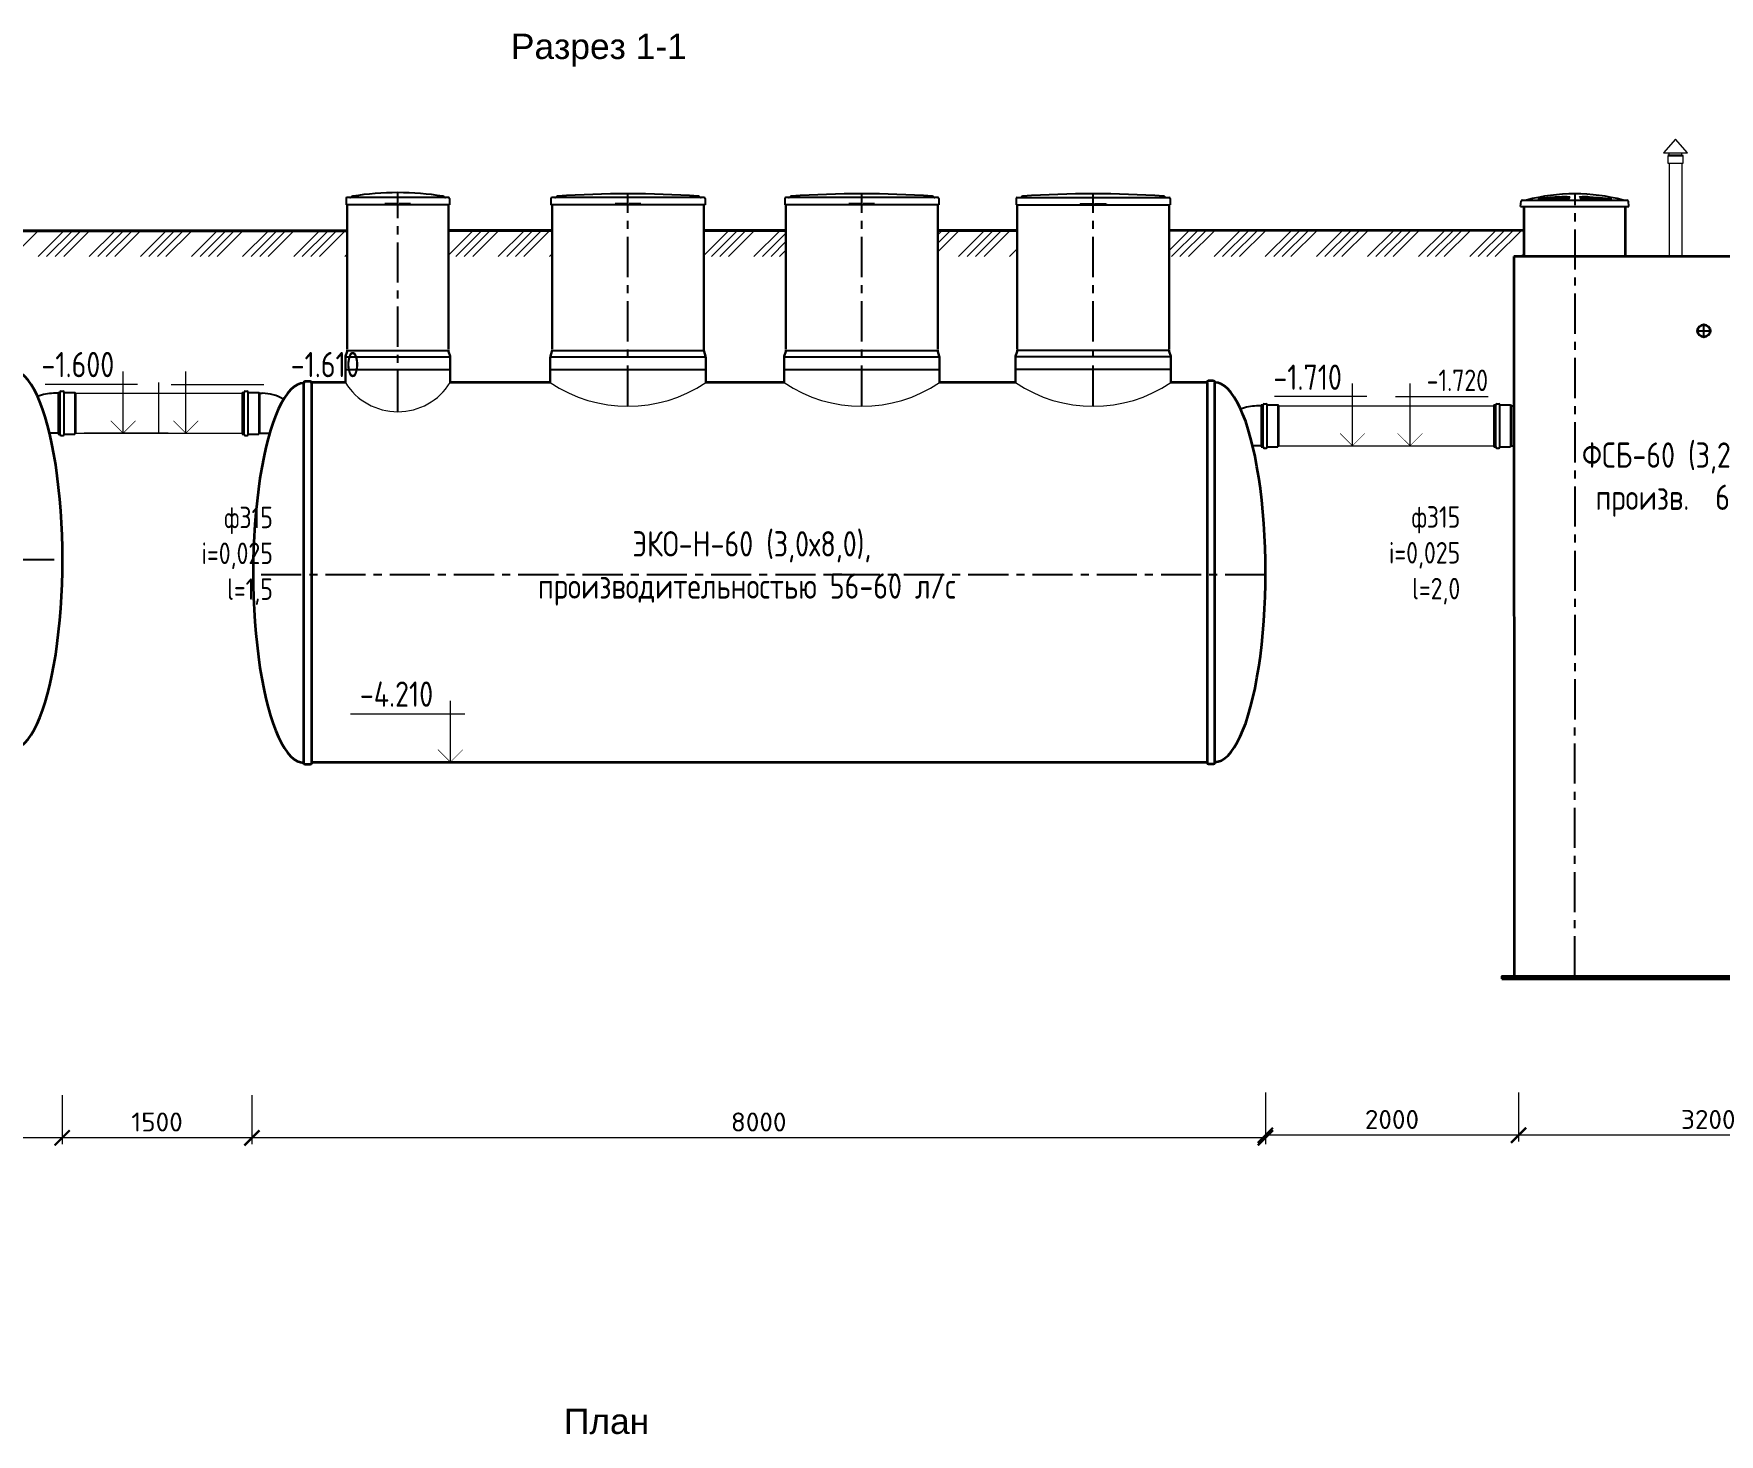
# Model space of a CAD drawing. Header units: millimetres. Extents: x 20530103 to 31271019, y 32092698 to 33532929.
# Drawn here: x 26681002 to 26694324, y 33065435 to 33076507 of the extents above; entities that cross this region are included whole.
import ezdxf

# ---------------------------------------------------------------- set-up
doc = ezdxf.new("R2010")
doc.units = ezdxf.units.MM
doc.linetypes.add('осевая', pattern=[50.8, 31.75, -6.35, 6.35, -6.35])
doc.layers.add('Mitat', color=1, linetype='Continuous')
doc.layers.add('Системный слой', color=7, linetype='Continuous')
doc.layers.add('эколайн', color=7, linetype='Continuous', lineweight=30)
doc.styles.add('ARTEM Arial', font='simplex.shx')
doc.styles.add('GOST 2.304', font='GOST.TTF')
doc.dimstyles.new('ARTEM', dxfattribs={"dimtxt": 70, "dimasz": 50, "dimexe": 35, "dimexo": 15, "dimgap": 10, "dimtad": 1, "dimdec": 0, "dimtxsty": 'ARTEM Arial', "dimcen": 2.5, "dimclrd": 7, "dimclre": 7, "dimclrt": 7, "dimadec": 0, "dimazin": 0, "dimtfac": 1, "dimtdec": 0, "dimtmove": 0, "dimatfit": 3, "dimfxl": 1, "dimlwd": 15, "dimlwe": 15, "dimarcsym": 0})

# ---------------------------------------------------------------- blocks, each defined once
blk = doc.blocks.new('_ArchTick')
at = {"color": 0, "linetype": 'ByBlock', "const_width": 0.15}
blk.add_lwpolyline([(-0.5, -0.5), (0.5, 0.5)], dxfattribs=at)
blk = doc.blocks.new('*D186')
at = {"color": 7, "lineweight": 15, "transparency": 16777216}
for p, q in [((26673227, 33068114), (26673227, 33067729)), ((26681227, 33068101), (26681227, 33067729)), ((26681227, 33067779), (26673227, 33067779))]:
    blk.add_line(p, q, dxfattribs=at)
at = {"color": 7, "lineweight": 15, "transparency": 16777216, "xscale": 120, "yscale": 120, "zscale": 120, "rotation": 180}
blk.add_blockref('_ArchTick', (26673227, 33067779), dxfattribs=at)
at = {"color": 7, "lineweight": 15, "transparency": 16777216, "xscale": 120, "yscale": 120, "zscale": 120}
blk.add_blockref('_ArchTick', (26681227, 33067779), dxfattribs=at)
at = {"color": 7, "lineweight": 20, "transparency": 16777216, "insert": (26677227, 33067904), "char_height": 150, "attachment_point": 5, "style": 'ARTEM Arial'}
blk.add_mtext('8000', dxfattribs=at)
blk = doc.blocks.new('*D187')
at = {"color": 7, "lineweight": 15, "transparency": 16777216}
for p, q in [((26681227, 33068116), (26681227, 33067729)), ((26682727, 33068116), (26682727, 33067729)), ((26682727, 33067779), (26681227, 33067779))]:
    blk.add_line(p, q, dxfattribs=at)
at = {"color": 7, "lineweight": 15, "transparency": 16777216, "xscale": 120, "yscale": 120, "zscale": 120, "rotation": 180}
blk.add_blockref('_ArchTick', (26681227, 33067779), dxfattribs=at)
at = {"color": 7, "lineweight": 15, "transparency": 16777216, "xscale": 120, "yscale": 120, "zscale": 120}
blk.add_blockref('_ArchTick', (26682727, 33067779), dxfattribs=at)
at = {"color": 7, "lineweight": 20, "transparency": 16777216, "insert": (26681977, 33067904), "char_height": 150, "attachment_point": 5, "style": 'ARTEM Arial'}
blk.add_mtext('1500', dxfattribs=at)
blk = doc.blocks.new('*D188')
at = {"color": 7, "lineweight": 15, "transparency": 16777216}
for p, q in [((26692737, 33068136), (26692737, 33067749)), ((26695737, 33068136), (26695737, 33067749)), ((26695737, 33067799), (26692737, 33067799))]:
    blk.add_line(p, q, dxfattribs=at)
at = {"color": 7, "lineweight": 15, "transparency": 16777216, "xscale": 120, "yscale": 120, "zscale": 120, "rotation": 180}
blk.add_blockref('_ArchTick', (26692737, 33067799), dxfattribs=at)
at = {"color": 7, "lineweight": 15, "transparency": 16777216, "xscale": 120, "yscale": 120, "zscale": 120}
blk.add_blockref('_ArchTick', (26695737, 33067799), dxfattribs=at)
at = {"color": 7, "lineweight": 20, "transparency": 16777216, "insert": (26694237, 33067924), "char_height": 150, "attachment_point": 5, "style": 'ARTEM Arial'}
blk.add_mtext('3200', dxfattribs=at)
blk = doc.blocks.new('*D189')
at = {"color": 7, "lineweight": 15, "transparency": 16777216}
for p, q in [((26690737, 33068136), (26690737, 33067749)), ((26692737, 33068136), (26692737, 33067749)), ((26692737, 33067799), (26690737, 33067799))]:
    blk.add_line(p, q, dxfattribs=at)
at = {"color": 7, "lineweight": 15, "transparency": 16777216, "xscale": 120, "yscale": 120, "zscale": 120, "rotation": 180}
blk.add_blockref('_ArchTick', (26690737, 33067799), dxfattribs=at)
at = {"color": 7, "lineweight": 15, "transparency": 16777216, "xscale": 120, "yscale": 120, "zscale": 120}
blk.add_blockref('_ArchTick', (26692737, 33067799), dxfattribs=at)
at = {"color": 7, "lineweight": 20, "transparency": 16777216, "insert": (26691737, 33067924), "char_height": 150, "attachment_point": 5, "style": 'ARTEM Arial'}
blk.add_mtext('2000', dxfattribs=at)
blk = doc.blocks.new('*D197')
at = {"color": 7, "lineweight": 15, "transparency": 16777216}
for p, q in [((26682727, 33068101), (26682727, 33067729)), ((26690737, 33068121), (26690737, 33067729)), ((26690737, 33067779), (26682727, 33067779))]:
    blk.add_line(p, q, dxfattribs=at)
at = {"color": 7, "lineweight": 15, "transparency": 16777216, "xscale": 120, "yscale": 120, "zscale": 120, "rotation": 180}
blk.add_blockref('_ArchTick', (26682727, 33067779), dxfattribs=at)
at = {"color": 7, "lineweight": 15, "transparency": 16777216, "xscale": 120, "yscale": 120, "zscale": 120}
blk.add_blockref('_ArchTick', (26690737, 33067779), dxfattribs=at)
at = {"color": 7, "lineweight": 20, "transparency": 16777216, "insert": (26686732, 33067904), "char_height": 150, "attachment_point": 5, "style": 'ARTEM Arial'}
blk.add_mtext('8000', dxfattribs=at)

msp = doc.modelspace()

# ---------------------------------------------------------------- linework, layer by layer
at = {"lineweight": 20}
for p, q in [((26693977.6064, 33075673.7011), (26693882.5153, 33075566.1244)), ((26694072.6975, 33075566.1244), (26693977.6064, 33075673.7011)), ((26693882.5153, 33075566.1244), (26693927.6064, 33075566.1244)), ((26693882.5153, 33075566.1244), (26694072.6975, 33075566.1244)), ((26693919.9064, 33075481.2258), (26693919.9064, 33075543.3878)), ((26694035.3064, 33075481.2258), (26693919.9064, 33075481.2258)), ((26693927.6064, 33075481.2258), (26693927.5462, 33074746.0495)), ((26693927.6064, 33075547.8334), (26693927.6064, 33075566.1244)), ((26694027.6064, 33075547.8334), (26694027.6064, 33075566.1244)), ((26694027.6064, 33075566.1244), (26694072.6975, 33075566.1244)), ((26694027.6064, 33075481.2258), (26694027.6064, 33074746.0373)), ((26694035.3064, 33075543.3878), (26694035.3064, 33075481.2258)), ((26680835.0714, 33074745.9122), (26681038.5516, 33074949.3924)), ((26681037.1269, 33074745.9122), (26681240.6071, 33074949.3924)), ((26681104.4789, 33074745.9122), (26681307.9591, 33074949.3924)), ((26681171.8308, 33074745.9122), (26681375.311, 33074949.3924)), ((26681239.1829, 33074745.9122), (26681442.6631, 33074949.3924)), ((26681441.2384, 33074745.9122), (26681644.7186, 33074949.3924)), ((26681508.5904, 33074745.9122), (26681712.0706, 33074949.3924)), ((26681575.9423, 33074745.9122), (26681779.4225, 33074949.3924)), ((26681643.2944, 33074745.9122), (26681846.7746, 33074949.3924)), ((26681845.35, 33074745.9122), (26682048.8302, 33074949.3924)), ((26681912.7019, 33074745.9122), (26682116.1821, 33074949.3924)), ((26681980.0539, 33074745.9122), (26682183.5341, 33074949.3924)), ((26682047.406, 33074745.9122), (26682250.8862, 33074949.3924)), ((26682249.4615, 33074745.9122), (26682452.9417, 33074949.3924)), ((26682316.8134, 33074745.9122), (26682520.2936, 33074949.3924)), ((26682384.1654, 33074745.9122), (26682587.6456, 33074949.3924)), ((26682451.5175, 33074745.9122), (26682654.9977, 33074949.3924)), ((26682653.573, 33074745.9122), (26682857.0532, 33074949.3924)), ((26682720.925, 33074745.9122), (26682924.4052, 33074949.3924)), ((26682788.2769, 33074745.9122), (26682991.7571, 33074949.3924)), ((26682855.629, 33074745.9122), (26683059.1092, 33074949.3924)), ((26683057.6845, 33074745.9122), (26683261.1647, 33074949.3924)), ((26683125.0365, 33074745.9122), (26683328.5167, 33074949.3924)), ((26683192.3884, 33074745.9122), (26683395.8686, 33074949.3924)), ((26683259.7405, 33074745.9122), (26683463.2207, 33074949.3924)), ((26684279.6962, 33074755.5893), (26684475.7199, 33074951.613)), ((26684337.3711, 33074745.9122), (26684543.0718, 33074951.613)), ((26684404.723, 33074745.9122), (26684610.4238, 33074951.613)), ((26684472.0751, 33074745.9122), (26684677.7759, 33074951.613)), ((26684674.1306, 33074745.9122), (26684879.8314, 33074951.613)), ((26684741.4826, 33074745.9122), (26684947.1834, 33074951.613)), ((26684808.8345, 33074745.9122), (26685014.5353, 33074951.613)), ((26684876.1866, 33074745.9122), (26685081.8874, 33074951.613)), ((26686299.0329, 33074754.3683), (26686496.6659, 33074952.0013)), ((26686357.9287, 33074745.9122), (26686564.0178, 33074952.0013)), ((26686425.2806, 33074745.9122), (26686631.3698, 33074952.0013)), ((26686492.6327, 33074745.9122), (26686698.7219, 33074952.0013)), ((26686694.6883, 33074745.9122), (26686900.7774, 33074952.0013)), ((26688146.8375, 33074783.6709), (26688315.5558, 33074952.3891)), ((26688146.8377, 33074851.0231), (26688248.1907, 33074952.3762)), ((26688146.8378, 33074918.3752), (26688180.8258, 33074952.3632)), ((26688311.1344, 33074745.9122), (26688517.6502, 33074952.428)), ((26688378.4863, 33074745.9122), (26688585.0151, 33074952.4409)), ((26688445.8383, 33074745.9122), (26688652.38, 33074952.4539)), ((26688513.1904, 33074745.9122), (26688719.745, 33074952.4668)), ((26689975.6532, 33074793.9849), (26690134.3766, 33074952.7084)), ((26689994.3844, 33074745.3641), (26690201.7286, 33074952.7084)), ((26690061.7363, 33074745.3641), (26690269.0805, 33074952.7084)), ((26690129.0884, 33074745.3641), (26690336.4326, 33074952.7084)), ((26690331.1439, 33074745.3641), (26690538.4882, 33074952.7084)), ((26690398.4959, 33074745.3641), (26690605.8401, 33074952.7084)), ((26690465.8478, 33074745.3641), (26690673.1921, 33074952.7084)), ((26690533.1999, 33074745.3641), (26690740.5442, 33074952.7084)), ((26690735.2555, 33074745.3641), (26690942.5997, 33074952.7084)), ((26690802.6074, 33074745.3641), (26691009.9516, 33074952.7084)), ((26690869.9594, 33074745.3641), (26691077.3036, 33074952.7084)), ((26690937.3115, 33074745.3641), (26691144.6557, 33074952.7084)), ((26691139.367, 33074745.3641), (26691346.7112, 33074952.7084)), ((26691206.7189, 33074745.3641), (26691414.0632, 33074952.7084)), ((26691274.0709, 33074745.3641), (26691481.4151, 33074952.7084)), ((26691341.423, 33074745.3641), (26691548.7672, 33074952.7084)), ((26691543.4785, 33074745.3641), (26691750.8228, 33074952.7084)), ((26691610.8305, 33074745.3641), (26691818.1747, 33074952.7084)), ((26691678.1824, 33074745.3641), (26691885.5267, 33074952.7084)), ((26691745.5345, 33074745.3641), (26691952.8788, 33074952.7084)), ((26691947.59, 33074745.3641), (26692154.9343, 33074952.7084)), ((26692014.942, 33074745.3641), (26692222.2862, 33074952.7084)), ((26692082.2939, 33074745.3641), (26692289.6382, 33074952.7084)), ((26692149.646, 33074745.3641), (26692356.9903, 33074952.7084)), ((26692351.7016, 33074745.3641), (26692559.0458, 33074952.7084)), ((26692419.0535, 33074745.3641), (26692626.3978, 33074952.7084)), ((26692486.4055, 33074745.3641), (26692693.7497, 33074952.7084)), ((26692553.7576, 33074745.3641), (26692761.1018, 33074952.7084)), ((26686762.0402, 33074745.9122), (26686946.8375, 33074930.7094)), ((26686829.3922, 33074745.9122), (26686946.8375, 33074863.3575)), ((26683461.7961, 33074745.9122), (26683479.6962, 33074763.8123)), ((26685078.2422, 33074745.9122), (26685099.0329, 33074766.7029)), ((26686896.7443, 33074745.9122), (26686946.8375, 33074796.0054)), ((26688715.2459, 33074745.9122), (26688775.6532, 33074806.3195)), ((26692755.8131, 33074745.3641), (26692780.6527, 33074770.2037)), ((26681990.8004, 33073349.3924), (26681990.8004, 33073749.3924)), ((26681331.4667, 33073664.3924), (26682650.134, 33073664.3924)), ((26690840.2643, 33073564.3924), (26692542.6496, 33073564.3924)), ((26681331.4667, 33073349.3924), (26682650.134, 33073349.3924)), ((26690840.2643, 33073249.3924), (26692542.6496, 33073249.3924)), ((26683197.2681, 33070744.036), (26683197.2681, 33072594.036))]:
    msp.add_line(p, q, dxfattribs=at)
at = {"color": 7, "lineweight": 25}
for p, q in [((26693927.6064, 33075547.8334), (26693919.9064, 33075543.3878)), ((26694027.6064, 33075547.8334), (26694035.3064, 33075543.3878)), ((26681195.0211, 33073664.3924), (26681158.8161, 33073664.3924)), ((26681195.0211, 33073672.0924), (26681195.0211, 33073341.6924)), ((26681195.0211, 33073672.0924), (26681210.0211, 33073672.0924)), ((26681210.0211, 33073340.0924), (26681210.0211, 33073673.6924)), ((26681218.7211, 33073682.3924), (26681234.0211, 33073682.3924)), ((26681242.7211, 33073340.0924), (26681242.7211, 33073673.6924)), ((26681242.7211, 33073672.0924), (26681327.0211, 33073672.0924)), ((26681331.4667, 33073664.3924), (26681327.0211, 33073672.0924)), ((26682650.134, 33073672.0924), (26682650.134, 33073341.6924)), ((26682650.134, 33073672.0924), (26682665.134, 33073672.0924)), ((26682665.134, 33073340.0924), (26682665.134, 33073673.6924)), ((26682673.834, 33073682.3924), (26682689.134, 33073682.3924)), ((26682697.834, 33073340.0924), (26682697.834, 33073673.6924)), ((26682697.834, 33073672.0924), (26682782.134, 33073672.0924)), ((26682786.5796, 33073664.3924), (26682782.134, 33073672.0924)), ((26682786.5796, 33073664.3924), (26682809.0796, 33073664.3924)), ((26690703.8187, 33073564.3924), (26690667.6137, 33073564.3924)), ((26690703.8187, 33073572.0924), (26690703.8187, 33073241.6924)), ((26690703.8187, 33073572.0924), (26690718.8187, 33073572.0924)), ((26690718.8187, 33073240.0924), (26690718.8187, 33073573.6924)), ((26690727.5187, 33073582.3924), (26690742.8187, 33073582.3924)), ((26690751.5187, 33073240.0924), (26690751.5187, 33073573.6924)), ((26690751.5187, 33073572.0924), (26690835.8187, 33073572.0924)), ((26690840.2643, 33073564.3924), (26690835.8187, 33073572.0924)), ((26692542.6496, 33073572.0809), (26692542.6496, 33073241.6809)), ((26692542.6496, 33073572.0809), (26692557.6496, 33073572.0809)), ((26692557.6496, 33073240.0809), (26692557.6496, 33073573.6809)), ((26692566.3496, 33073582.3809), (26692581.6496, 33073582.3809)), ((26692590.3496, 33073240.0809), (26692590.3496, 33073573.6809)), ((26692590.3496, 33073572.0809), (26692674.6496, 33073572.0809)), ((26692679.0952, 33073564.3809), (26692674.6496, 33073572.0809)), ((26692679.0952, 33073564.3809), (26692701.5952, 33073564.3809)), ((26681195.0211, 33073349.3924), (26681127.2092, 33073349.3924)), ((26681331.4667, 33073349.3924), (26681327.0211, 33073341.6924)), ((26682786.5796, 33073349.3924), (26682782.134, 33073341.6924)), ((26682786.5796, 33073349.3924), (26682864.9808, 33073349.3924)), ((26681195.0211, 33073341.6924), (26681210.0211, 33073341.6924)), ((26681218.7211, 33073331.3924), (26681234.0211, 33073331.3924)), ((26681242.7211, 33073341.6924), (26681327.0211, 33073341.6924)), ((26682650.134, 33073341.6924), (26682665.134, 33073341.6924)), ((26682673.834, 33073331.3924), (26682689.134, 33073331.3924)), ((26682697.834, 33073341.6924), (26682782.134, 33073341.6924)), ((26690703.8187, 33073249.3924), (26690636.0069, 33073249.3924)), ((26690703.8187, 33073241.6924), (26690718.8187, 33073241.6924)), ((26690727.5187, 33073231.3924), (26690742.8187, 33073231.3924)), ((26690751.5187, 33073241.6924), (26690835.8187, 33073241.6924)), ((26690840.2643, 33073249.3924), (26690835.8187, 33073241.6924)), ((26692542.6496, 33073241.6809), (26692557.6496, 33073241.6809)), ((26692566.3496, 33073231.3809), (26692581.6496, 33073231.3809)), ((26692590.3496, 33073241.6809), (26692674.6496, 33073241.6809)), ((26692679.0952, 33073249.3809), (26692674.6496, 33073241.6809)), ((26692679.0952, 33073249.3809), (26692700.7156, 33073249.3809))]:
    msp.add_line(p, q, dxfattribs=at)
at = {"color": 1, "linetype": 'осевая', "lineweight": 25, "ltscale": 10}
for p, q in [((26683879.6962, 33073524.0594), (26683879.6962, 33075250.6526)), ((26685699.0329, 33073567.0386), (26685699.0329, 33075241.7918)), ((26687546.8375, 33073567.0386), (26687546.8375, 33075241.7918)), ((26689375.6532, 33073567.0386), (26689375.6532, 33075241.7918)), ((26693183.313, 33069054.7491), (26693184.5299, 33075241.66)), ((26694152.1279, 33074158.3233), (26694252.1279, 33074158.3233)), ((26694202.1279, 33074108.3233), (26694202.1279, 33074208.3233)), ((26673225.1372, 33072349.3924), (26681225.1372, 33072349.3924)), ((26690737.2681, 33072229.394), (26682737.2681, 33072229.394))]:
    msp.add_line(p, q, dxfattribs=at)
at = {"lineweight": 30}
for p, q in [((26683479.6962, 33075154.7488), (26683479.6962, 33074014.499)), ((26684279.6962, 33075154.7488), (26684279.6962, 33074014.499)), ((26685099.0329, 33075154.7488), (26685099.0329, 33074014.499)), ((26686299.0329, 33075154.7488), (26686299.0329, 33074005.6382)), ((26686946.8375, 33075154.7488), (26686946.8375, 33074014.499)), ((26688146.8375, 33075154.7488), (26688146.8375, 33074014.499)), ((26688775.6532, 33075154.7488), (26688775.6532, 33074014.499)), ((26689975.6532, 33075154.7488), (26689975.6532, 33074014.499)), ((26683465.6962, 33073945.9024), (26683465.6962, 33073749.3924)), ((26683467.0243, 33073958.4096), (26683478.3681, 33073995.5719)), ((26684292.3681, 33073958.4096), (26684281.0243, 33073995.5719)), ((26684293.6962, 33073945.9024), (26684293.6962, 33073749.3924)), ((26685085.0329, 33073945.9024), (26685085.0329, 33073749.3924)), ((26685086.3609, 33073958.4096), (26685097.7048, 33073995.5719)), ((26686311.7048, 33073958.4096), (26686300.3609, 33073995.5719)), ((26686313.0329, 33073945.9024), (26686313.0329, 33073749.3924)), ((26686932.8375, 33073945.9024), (26686932.8375, 33073749.3924)), ((26686934.1655, 33073958.4096), (26686945.5094, 33073995.5719)), ((26688159.5094, 33073958.4096), (26688148.1655, 33073995.5719)), ((26688160.8375, 33073945.9024), (26688160.8375, 33073749.3924)), ((26688761.6532, 33073945.9024), (26688761.6532, 33073749.3924)), ((26688762.9813, 33073958.4096), (26688774.3252, 33073995.5719)), ((26689988.3252, 33073958.4096), (26689976.9813, 33073995.5719)), ((26689989.6532, 33073945.9024), (26689989.6532, 33073749.3924))]:
    msp.add_line(p, q, dxfattribs=at)
at = {"lineweight": 35}
for p, q in [((26692780.6527, 33074745.3641), (26692780.6526, 33075141.2075)), ((26693581.57, 33074745.8973), (26693581.57, 33075141.2075)), ((26695702.0601, 33074745.9122), (26692701.3529, 33074745.3492)), ((26692701.3529, 33074745.3492), (26692702.5204, 33069054.7488)), ((26693401.3822, 33069054.7637), (26694901.3822, 33069054.7637))]:
    msp.add_line(p, q, dxfattribs=at)
at = {"lineweight": 40}
for p, q in [((26683479.6962, 33074949.3924), (26680465.7816, 33074949.3924)), ((26684279.6962, 33074951.613), (26685099.0329, 33074951.613)), ((26686299.0334, 33074952.0013), (26686946.838, 33074952.0013)), ((26688146.8379, 33074952.3567), (26688775.6531, 33074952.4776)), ((26689975.6536, 33074952.7084), (26692780.6507, 33074953.2478))]:
    msp.add_line(p, q, dxfattribs=at)
at = {"lineweight": 25}
for p, q in [((26683466.029, 33073951.6567), (26684293.3634, 33073951.6567)), ((26683479.3634, 33074002.3248), (26684280.029, 33074002.3248)), ((26685085.3657, 33073951.6567), (26686312.7, 33073951.6567)), ((26685098.7, 33074002.3248), (26686299.3657, 33074002.3248)), ((26686933.1703, 33073951.6567), (26688160.5047, 33073951.6567)), ((26686946.5047, 33074002.3248), (26688147.1703, 33074002.3248)), ((26689989.3204, 33073951.6567), (26688761.986, 33073951.6567)), ((26689975.986, 33074002.3248), (26688775.3204, 33074002.3248)), ((26683465.6962, 33073852.9024), (26684293.6962, 33073852.9024)), ((26685085.0329, 33073852.9024), (26686313.0329, 33073852.9024)), ((26686932.8375, 33073852.9024), (26688160.8375, 33073852.9024)), ((26689989.6532, 33073852.9024), (26688761.6532, 33073852.9024))]:
    msp.add_line(p, q, dxfattribs=at)
at = {"lineweight": 35}
for points in [[(26683147.2681, 33073759.0376, 0.4142135624), (26683137.2681, 33073749.0376), (26683137.2681, 33073744.036)], [(26683197.2681, 33073744.0376), (26683197.2681, 33073749.0376, 0.4142135624), (26683187.2681, 33073759.0376), (26683147.2681, 33073759.0376)], [(26690277.2603, 33073749.394), (26690277.2603, 33073754.394, -0.4142135624), (26690287.2603, 33073764.394), (26690327.2603, 33073764.394)], [(26690327.2603, 33073764.394, -0.4142135624), (26690337.2603, 33073754.394), (26690337.2603, 33073749.3924)], [(26683147.2681, 33070729.0344, -0.4142135624), (26683137.2681, 33070739.0344), (26683137.2681, 33070744.036)], [(26683197.2681, 33070744.0344), (26683197.2681, 33070739.0344, -0.4142135624), (26683187.2681, 33070729.0344), (26683147.2681, 33070729.0344)], [(26690277.2603, 33070749.3908), (26690277.2603, 33070744.3908, 0.4142135624), (26690287.2603, 33070734.3908), (26690327.2603, 33070734.3908)], [(26690327.2603, 33070734.3908, 0.4142135624), (26690337.2603, 33070744.3908), (26690337.2603, 33070749.3924)]]:
    msp.add_lwpolyline(points, format="xyb", dxfattribs=at)
for points in [[(26683465.6962, 33073749.3924), (26683197.2619, 33073749.3924)], [(26685085.0329, 33073749.3924), (26684293.6962, 33073749.3924)], [(26686932.8375, 33073749.3924), (26686313.0329, 33073749.3924)], [(26688761.6532, 33073749.3924), (26688160.8375, 33073749.3924)], [(26690277.2603, 33073749.3924), (26689989.6532, 33073749.3924)], [(26690277.2603, 33073749.3924), (26690277.2603, 33070749.3924)], [(26690337.2603, 33070749.3924), (26690337.2603, 33073749.3924)], [(26683137.2681, 33070744.036), (26683137.2681, 33073744.036)], [(26683197.2681, 33073744.036), (26683197.2681, 33070744.036)], [(26683197.2681, 33070749.3924), (26690277.2603, 33070749.3924)]]:
    msp.add_lwpolyline(points, dxfattribs=at)
msp.add_lwpolyline([(26692606.6435, 33069034.7637), (26695797.6122, 33069034.7637), (26695797.6122, 33069054.751), (26692606.6435, 33069054.7487)], close=True, dxfattribs=at)
msp.add_circle((26694202.1279, 33074158.3233), 50, dxfattribs=at)
at = {"color": 7, "lineweight": 25}
for centre, radius, start, end in [((26683501.6939, 33075227.9486), 14.8378, 270.00090244, 300.58038667), ((26683530.8935, 33075190.195), 33.0566, 102.60850984, 130.91712828), ((26683879.6962, 33072989.0808), 2261.5718, 80.94277587, 99.05722413), ((26684228.4989, 33075190.195), 33.0566, 49.08287172, 77.39149016), ((26684257.6985, 33075227.9486), 14.8378, 239.41961333, 269.99909756), ((26685121.0305, 33075227.9486), 14.8378, 270.00090244, 300.58038667), ((26685150.2302, 33075190.195), 33.0566, 102.60850984, 130.91712828), ((26685699.0329, 33067238.3734), 8003.4184, 86.01630263, 93.98369737), ((26686247.8355, 33075190.195), 33.0566, 49.08287172, 77.39149016), ((26686277.0352, 33075227.9486), 14.8378, 239.41961333, 269.99909756), ((26686968.8351, 33075227.9486), 14.8378, 270.00090244, 300.58038667), ((26686998.0348, 33075190.195), 33.0566, 102.60850984, 130.91712828), ((26687546.8375, 33067238.3734), 8003.4184, 86.01630263, 93.98369737), ((26688095.6401, 33075190.195), 33.0566, 49.08287172, 77.39149016), ((26688124.8398, 33075227.9486), 14.8378, 239.41961333, 269.99909756), ((26688797.6509, 33075227.9486), 14.8378, 270.00090244, 300.58038667), ((26688826.8506, 33075190.195), 33.0566, 102.60850984, 130.91712828), ((26689375.6532, 33067238.3734), 8003.4184, 86.01630263, 93.98369737), ((26689924.4559, 33075190.195), 33.0566, 49.08287172, 77.39149016), ((26689953.6556, 33075227.9486), 14.8378, 239.41961333, 269.99909756), ((26681158.8161, 33073349.3924), 315, 90, 113.50776372), ((26681218.7211, 33073673.6924), 8.7, 90, 180), ((26681234.0211, 33073673.6924), 8.7, 0, 90), ((26682673.834, 33073673.6924), 8.7, 90, 180), ((26682689.134, 33073673.6924), 8.7, 0, 90), ((26682809.0796, 33073349.3924), 315, 58.55217909, 90), ((26690667.6137, 33073249.3924), 315, 90, 113.50776372), ((26690727.5187, 33073573.6924), 8.7, 90, 180), ((26690742.8187, 33073573.6924), 8.7, 0, 90), ((26692566.3496, 33073573.6809), 8.7, 90, 180), ((26692581.6496, 33073573.6809), 8.7, 0, 90), ((26681218.7211, 33073340.0924), 8.7, 180, 270), ((26681234.0211, 33073340.0924), 8.7, 270, 0), ((26682673.834, 33073340.0924), 8.7, 180, 270), ((26682689.134, 33073340.0924), 8.7, 270, 0), ((26690727.5187, 33073240.0924), 8.7, 180, 270), ((26690742.8187, 33073240.0924), 8.7, 270, 0), ((26692566.3496, 33073240.0809), 8.7, 180, 270), ((26692581.6496, 33073240.0809), 8.7, 270, 0)]:
    msp.add_arc(centre, radius, start, end, dxfattribs=at)
at = {"lineweight": 30}
for centre, start, end in [((26683535.6962, 33073944.8389), 168.82142952, 180), ((26683409.6962, 33074009.1426), 348.82142952, 0), ((26684349.6962, 33074009.1426), 180, 191.17857048), ((26684223.6962, 33073944.8389), 0, 11.17857048), ((26685155.0329, 33073944.8389), 168.82142952, 180), ((26685029.0329, 33074009.1426), 348.82142952, 0), ((26686369.0329, 33074009.1426), 180, 191.17857048), ((26686243.0329, 33073944.8389), 0, 11.17857048), ((26687002.8375, 33073944.8389), 168.82142952, 180), ((26686876.8375, 33074009.1426), 348.82142952, 0), ((26688216.8375, 33074009.1426), 180, 191.17857048), ((26688090.8375, 33073944.8389), 0, 11.17857048), ((26688831.6532, 33073944.8389), 168.82142952, 180), ((26688705.6532, 33074009.1426), 348.82142952, 0), ((26690045.6532, 33074009.1426), 180, 191.17857048), ((26689919.6532, 33073944.8389), 0, 11.17857048)]:
    msp.add_arc(centre, 70, start, end, dxfattribs=at)
at = {"lineweight": 20}
for centre, radius, start, end in [((26683879.6962, 33074005.5341), 486.8312, 211.74507398, 328.25492602), ((26685699.0329, 33074659.7339), 1098.0518, 236.00143224, 303.99856776), ((26687546.8375, 33074659.7339), 1098.0518, 236.00143224, 303.99856776), ((26689375.6532, 33074659.7339), 1098.0518, 236.00143224, 303.99856776)]:
    msp.add_arc(centre, radius, start, end, dxfattribs=at)
at = {"lineweight": 35}
for centre, ratio, start_param, end_param in [((26680827.3887, 33072349.3924), 0.2681676507, 3.1415926536, 6.2831853072), ((26690337.2603, 33072249.3924), 0.2672070516, 3.1415926536, 6.2831853072), ((26683137.2681, 33072244.036), 0.2669997379, 0, 3.1415926536)]:
    msp.add_ellipse(centre, major_axis=(0, 1500), ratio=ratio, start_param=start_param, end_param=end_param, dxfattribs=at)
at = {"layer": 'Mitat', "color": 7, "lineweight": 25}
for p, q in [((26693919.9064, 33075543.3878), (26694035.3064, 33075543.3878)), ((26693927.6064, 33075547.8334), (26694027.6064, 33075547.8334)), ((26681327.0211, 33073672.0924), (26681327.0211, 33073341.6924)), ((26681331.4667, 33073664.3924), (26681331.4667, 33073349.3924)), ((26682782.134, 33073672.0924), (26682782.134, 33073341.6924)), ((26682786.5796, 33073664.3924), (26682786.5796, 33073349.3924)), ((26690835.8187, 33073572.0924), (26690835.8187, 33073241.6924)), ((26690840.2643, 33073564.3924), (26690840.2643, 33073249.3924)), ((26692674.6496, 33073572.0809), (26692674.6496, 33073241.6809)), ((26692679.0952, 33073564.3809), (26692679.0952, 33073249.3809))]:
    msp.add_line(p, q, dxfattribs=at)
at = {"layer": 'Системный слой', "color": 7, "lineweight": 25}
for p, q in [((26684280.1411, 33075213.1108), (26683479.2514, 33075213.1108)), ((26686299.4777, 33075213.1108), (26685098.588, 33075213.1108)), ((26688147.2823, 33075213.1108), (26686946.3926, 33075213.1108)), ((26688775.2084, 33075213.1108), (26689976.0981, 33075213.1108)), ((26683470.3487, 33075204.2081), (26683470.3487, 33075154.7488)), ((26683778.0803, 33075154.7488), (26683470.3487, 33075154.7488)), ((26683778.0803, 33075162.6623), (26683778.0803, 33075154.7488)), ((26683782.3548, 33075162.6623), (26683778.0803, 33075162.6623)), ((26683782.3548, 33075154.7488), (26683778.0803, 33075154.7488)), ((26684289.0437, 33075154.7488), (26683781.3121, 33075154.7488)), ((26683782.3548, 33075162.6623), (26683782.3548, 33075154.7488)), ((26683807.0478, 33075162.6623), (26683782.3548, 33075162.6623)), ((26683807.0478, 33075154.7488), (26683782.3548, 33075154.7488)), ((26683869.8043, 33075162.6623), (26683807.0478, 33075162.6623)), ((26683869.8043, 33075154.7488), (26683807.0478, 33075154.7488)), ((26683869.8043, 33075162.6623), (26683869.8043, 33075154.7488)), ((26683889.5881, 33075154.7488), (26683869.8043, 33075154.7488)), ((26683889.5881, 33075162.6623), (26683889.5881, 33075154.7488)), ((26683952.3446, 33075162.6623), (26683889.5881, 33075162.6623)), ((26683952.3446, 33075154.7488), (26683889.5881, 33075154.7488)), ((26683977.0376, 33075162.6623), (26683952.3446, 33075162.6623)), ((26683977.0376, 33075154.7488), (26683952.3446, 33075154.7488)), ((26683981.3121, 33075162.6623), (26683977.0376, 33075162.6623)), ((26683977.0376, 33075162.6623), (26683977.0376, 33075154.7488)), ((26683981.3121, 33075154.7488), (26683977.0376, 33075154.7488)), ((26683981.3121, 33075162.6623), (26683981.3121, 33075154.7488)), ((26684289.0437, 33075204.2081), (26684289.0437, 33075154.7488)), ((26685089.6853, 33075204.2081), (26685089.6853, 33075154.7488)), ((26685597.4169, 33075154.7488), (26685089.6853, 33075154.7488)), ((26685597.4169, 33075162.6623), (26685597.4169, 33075154.7488)), ((26685601.6914, 33075162.6623), (26685597.4169, 33075162.6623)), ((26685601.6914, 33075154.7488), (26685597.4169, 33075154.7488)), ((26685601.6914, 33075162.6623), (26685601.6914, 33075154.7488)), ((26685626.3845, 33075162.6623), (26685601.6914, 33075162.6623)), ((26685626.3845, 33075154.7488), (26685601.6914, 33075154.7488)), ((26685689.141, 33075162.6623), (26685626.3845, 33075162.6623)), ((26685689.141, 33075154.7488), (26685626.3845, 33075154.7488)), ((26685689.141, 33075162.6623), (26685689.141, 33075154.7488)), ((26685708.9247, 33075154.7488), (26685689.141, 33075154.7488)), ((26685708.9247, 33075162.6623), (26685708.9247, 33075154.7488)), ((26685771.6813, 33075162.6623), (26685708.9247, 33075162.6623)), ((26685771.6813, 33075154.7488), (26685708.9247, 33075154.7488)), ((26685796.3743, 33075162.6623), (26685771.6813, 33075162.6623)), ((26685796.3743, 33075154.7488), (26685771.6813, 33075154.7488)), ((26685800.6488, 33075162.6623), (26685796.3743, 33075162.6623)), ((26685796.3743, 33075162.6623), (26685796.3743, 33075154.7488)), ((26685800.6488, 33075154.7488), (26685796.3743, 33075154.7488)), ((26685800.6488, 33075162.6623), (26685800.6488, 33075154.7488)), ((26686308.3804, 33075154.7488), (26685800.6488, 33075154.7488)), ((26686308.3804, 33075204.2081), (26686308.3804, 33075154.7488)), ((26686937.4899, 33075204.2081), (26686937.4899, 33075154.7488)), ((26687445.2215, 33075154.7488), (26686937.4899, 33075154.7488)), ((26687445.2215, 33075162.6623), (26687445.2215, 33075154.7488)), ((26687449.496, 33075162.6623), (26687445.2215, 33075162.6623)), ((26687449.496, 33075154.7488), (26687445.2215, 33075154.7488)), ((26687449.496, 33075162.6623), (26687449.496, 33075154.7488)), ((26687474.1891, 33075162.6623), (26687449.496, 33075162.6623)), ((26687474.1891, 33075154.7488), (26687449.496, 33075154.7488)), ((26687536.9456, 33075162.6623), (26687474.1891, 33075162.6623)), ((26687536.9456, 33075154.7488), (26687474.1891, 33075154.7488)), ((26687536.9456, 33075162.6623), (26687536.9456, 33075154.7488)), ((26687556.7293, 33075154.7488), (26687536.9456, 33075154.7488)), ((26687556.7293, 33075162.6623), (26687556.7293, 33075154.7488)), ((26687619.4859, 33075162.6623), (26687556.7293, 33075162.6623)), ((26687619.4859, 33075154.7488), (26687556.7293, 33075154.7488)), ((26687644.1789, 33075162.6623), (26687619.4859, 33075162.6623)), ((26687644.1789, 33075154.7488), (26687619.4859, 33075154.7488)), ((26687648.4534, 33075162.6623), (26687644.1789, 33075162.6623)), ((26687644.1789, 33075162.6623), (26687644.1789, 33075154.7488)), ((26687648.4534, 33075154.7488), (26687644.1789, 33075154.7488)), ((26687648.4534, 33075162.6623), (26687648.4534, 33075154.7488)), ((26688156.185, 33075154.7488), (26687648.4534, 33075154.7488)), ((26688156.185, 33075204.2081), (26688156.185, 33075154.7488)), ((26688766.3057, 33075204.2081), (26688766.3057, 33075154.7488)), ((26688766.3057, 33075154.7488), (26689274.0373, 33075154.7488)), ((26689274.0373, 33075162.6623), (26689278.3118, 33075162.6623)), ((26689274.0373, 33075162.6623), (26689274.0373, 33075154.7488)), ((26689274.0373, 33075154.7488), (26689278.3118, 33075154.7488)), ((26689278.3118, 33075162.6623), (26689303.0048, 33075162.6623)), ((26689278.3118, 33075162.6623), (26689278.3118, 33075154.7488)), ((26689278.3118, 33075154.7488), (26689303.0048, 33075154.7488)), ((26689303.0048, 33075162.6623), (26689365.7614, 33075162.6623)), ((26689303.0048, 33075154.7488), (26689365.7614, 33075154.7488)), ((26689365.7614, 33075162.6623), (26689365.7614, 33075154.7488)), ((26689365.7614, 33075154.7488), (26689385.5451, 33075154.7488)), ((26689385.5451, 33075162.6623), (26689385.5451, 33075154.7488)), ((26689385.5451, 33075162.6623), (26689448.3016, 33075162.6623)), ((26689385.5451, 33075154.7488), (26689448.3016, 33075154.7488)), ((26689448.3016, 33075162.6623), (26689472.9946, 33075162.6623)), ((26689448.3016, 33075154.7488), (26689472.9946, 33075154.7488)), ((26689472.9946, 33075162.6623), (26689472.9946, 33075154.7488)), ((26689472.9946, 33075162.6623), (26689477.2692, 33075162.6623)), ((26689472.9946, 33075154.7488), (26689477.2692, 33075154.7488)), ((26689477.2692, 33075162.6623), (26689477.2692, 33075154.7488)), ((26689477.2692, 33075154.7488), (26689985.0008, 33075154.7488)), ((26689985.0008, 33075204.2081), (26689985.0008, 33075154.7488)), ((26692754.1955, 33075141.1764), (26692757.7713, 33075182.048)), ((26692754.1955, 33075141.1764), (26693181.57, 33075141.6619)), ((26692767.7333, 33075191.1764), (26693181.57, 33075191.6619)), ((26693121.0858, 33075200.9944), (26692894.0105, 33075200.9944)), ((26693181.57, 33075191.6619), (26693595.4067, 33075191.6619)), ((26693181.57, 33075141.6619), (26693608.9444, 33075141.1764)), ((26693469.1304, 33075200.9944), (26693242.0551, 33075200.9944)), ((26693608.9444, 33075141.6619), (26693605.3686, 33075182.5334))]:
    msp.add_line(p, q, dxfattribs=at)
for centre, radius, start, end in [((26683479.2514, 33075204.2081), 8.9027, 90, 180), ((26684280.1411, 33075204.2081), 8.9027, 0, 90), ((26685098.588, 33075204.2081), 8.9027, 90, 180), ((26686299.4777, 33075204.2081), 8.9027, 0, 90), ((26686946.3926, 33075204.2081), 8.9027, 90, 180), ((26688147.2823, 33075204.2081), 8.9027, 0, 90), ((26688775.2084, 33075204.2081), 8.9027, 90, 180), ((26689976.0981, 33075204.2081), 8.9027, 0, 90), ((26693182.1108, 33073753.9146), 1487.7474, 75.10356516, 104.89643484), ((26693121.0044, 33075223.6527), 22.6584, 270.20593513, 345.2088432), ((26693242.1365, 33075223.6527), 22.6584, 194.7911568, 269.79406487), ((26692767.7333, 33075181.1764), 10, 90, 174.9999999), ((26693595.4067, 33075181.6619), 10, 5.0000001, 90)]:
    msp.add_arc(centre, radius, start, end, dxfattribs=at)
for start_param, end_param in [(-1.5443622625, -1.5187311118), (-1.6228615418, -1.5972303911)]:
    msp.add_ellipse((26693181.5704, 33073095.8439), major_axis=(-2259.0001, 0), ratio=0.9396926208, start_param=start_param, end_param=end_param, dxfattribs=at)
for points, knots in [([(26693064.0083, 33075215.7331), (26693055.1844, 33075215.3011), (26693039.7757, 33075214.4609), (26693022.1845, 33075213.3299), (26693006.964, 33075212.2661), (26692994.1826, 33075211.3021), (26692981.6068, 33075210.2672), (26692973.5424, 33075209.5714), (26692967.733, 33075209.055), (26692962.057, 33075208.5362), (26692956.5598, 33075208.02), (26692951.2448, 33075207.5079), (26692946.2052, 33075207.0104), (26692941.3994, 33075206.5252), (26692936.8786, 33075206.0589), (26692932.601, 33075205.6087), (26692928.6174, 33075205.1816), (26692924.8353, 33075204.7687), (26692921.2807, 33075204.3741), (26692917.9334, 33075203.9963), (26692914.8894, 33075203.6474), (26692912.0987, 33075203.3228), (26692909.6109, 33075203.0293), (26692907.3775, 33075202.7623), (26692905.4478, 33075202.5287), (26692903.7256, 33075202.3178), (26692902.2143, 33075202.1304), (26692900.8737, 33075201.9622), (26692899.7578, 33075201.8204), (26692898.8165, 33075201.6995), (26692898.0556, 33075201.6005), (26692897.4279, 33075201.5179), (26692896.9383, 33075201.4528), (26692896.5309, 33075201.398), (26692896.1875, 33075201.3513), (26692895.8835, 33075201.3095), (26692895.6276, 33075201.2739), (26692895.4081, 33075201.243), (26692895.2248, 33075201.2169), (26692895.0179, 33075201.187), (26692894.8349, 33075201.1601), (26692894.6704, 33075201.1353), (26692894.5473, 33075201.1164), (26692894.4481, 33075201.1008), (26692894.3669, 33075201.0877), (26692894.3021, 33075201.077), (26692894.2348, 33075201.0656), (26692894.1688, 33075201.054), (26692894.1123, 33075201.0436), (26692894.0598, 33075201.0333), (26692894.0084, 33075201.0222), (26692893.9658, 33075201.011), (26692893.9464, 33075201.0016), (26692893.9592, 33075200.9957), (26692893.9898, 33075200.9944), (26692894.0105, 33075200.9944)], [0, 0, 0, 0, 8.4905695969, 14.8157009333, 16.9144847187, 23.1340576947, 27.1222010157, 29.0419956937, 30.9199254009, 32.7356627457, 34.5313415046, 36.2414342646, 37.8861135141, 39.4200463625, 40.9084750932, 42.2814056944, 43.5837529801, 44.7904978886, 45.9713003543, 47.0558703602, 48.0699333312, 48.9668500539, 49.818162945, 50.5500268055, 51.2088700376, 51.7687749444, 52.3022872438, 52.7569701418, 53.1585160637, 53.4774578404, 53.7669293022, 53.9915934839, 54.1796537148, 54.3263311653, 54.4665015193, 54.5878126027, 54.6971361994, 54.788021687, 54.8725920496, 54.9429839175, 55.0758673169, 55.1419207541, 55.2035091704, 55.2819042792, 55.3200793335, 55.3595913676, 55.413309431, 55.4661591766, 55.5177290408, 55.5661299207, 55.630229632, 55.7149079337, 55.8083013313, 55.9048158905, 56, 56, 56, 56]), ([(26693121.8628, 33075217.8681), (26693122.9918, 33075217.8961), (26693124.5046, 33075217.9309), (26693126.562, 33075217.9729), (26693127.6768, 33075217.9938), (26693128.9581, 33075218.0159), (26693129.8553, 33075218.0301), (26693130.9027, 33075218.045), (26693131.7485, 33075218.0561), (26693132.7252, 33075218.0672), (26693133.8086, 33075218.0777), (26693134.8285, 33075218.0851), (26693135.7776, 33075218.0897), (26693136.5286, 33075218.0916), (26693137.2177, 33075218.0918), (26693137.9451, 33075218.0903), (26693138.63, 33075218.0866), (26693139.2185, 33075218.0812), (26693139.7564, 33075218.0746), (26693140.2999, 33075218.0656), (26693140.9163, 33075218.0514), (26693141.4154, 33075218.0352), (26693141.7962, 33075218.0186), (26693142.0594, 33075218.0043), (26693142.3089, 33075217.9875), (26693142.5597, 33075217.9653), (26693142.8423, 33075217.9268), (26693142.9208, 33075217.8924), (26693142.912, 33075217.8681)], [0, 0, 0, 0, 2.9513272764, 3.9424803671, 5.4361728267, 5.9343134456, 7.4227758384, 7.9145534929, 8.8910107768, 9.8520121249, 10.7968724946, 12.188090515, 13.0935219556, 13.97038052, 14.8125321522, 15.6188044169, 16.773919248, 17.6324604231, 18.2350171382, 19.3170583238, 20.4081033063, 21.7581768581, 22.619837977, 23.354994625, 24.0826329613, 25.1483017802, 26.4600108246, 29, 29, 29, 29]), ([(26693220.2289, 33075217.8681), (26693220.2255, 33075217.8775), (26693220.2368, 33075217.8958), (26693220.3089, 33075217.9218), (26693220.4363, 33075217.9461), (26693220.6217, 33075217.9691), (26693220.8666, 33075217.9903), (26693221.1705, 33075218.0098), (26693221.5324, 33075218.0273), (26693221.9498, 33075218.0428), (26693222.4193, 33075218.0561), (26693222.9366, 33075218.0672), (26693223.4971, 33075218.0762), (26693224.0978, 33075218.0831), (26693224.7325, 33075218.088), (26693225.3939, 33075218.0909), (26693226.1748, 33075218.0921), (26693227.0794, 33075218.0908), (26693228.0401, 33075218.0866), (26693228.8524, 33075218.0812), (26693229.6654, 33075218.0746), (26693230.7013, 33075218.0644), (26693231.7416, 33075218.0517), (26693232.904, 33075218.0357), (26693233.9633, 33075218.0196), (26693234.9983, 33075218.0019), (26693236.0624, 33075217.9826), (26693237.2012, 33075217.9606), (26693238.6492, 33075217.9299), (26693239.9927, 33075217.8994), (26693240.8546, 33075217.8786), (26693241.278, 33075217.8681)], [0, 0, 0, 0, 1.1000986003, 2.1738803453, 3.2566369946, 4.3503231637, 5.4483426962, 6.5482079399, 7.6446693758, 8.733300406, 9.8107705123, 10.8711857929, 11.9137903389, 12.9394540654, 13.9514897678, 14.933691886, 15.8846511358, 17.2345428049, 18.5091522736, 19.4565080531, 20.1213982215, 21.3153747021, 22.9233838357, 23.4658060874, 24.959821216, 26.1740684541, 26.5739398193, 28.1252786158, 29.5278356549, 30.7870607735, 32, 32, 32, 32]), ([(26693299.1326, 33075215.7331), (26693307.8377, 33075215.3069), (26693325.2258, 33075214.3601), (26693349.0472, 33075212.8004), (26693370.2716, 33075211.2055), (26693386.6506, 33075209.8417), (26693398.462, 33075208.7809), (26693405.9325, 33075208.0816), (26693411.2793, 33075207.568), (26693416.3553, 33075207.0683), (26693421.2009, 33075206.5803), (26693425.7644, 33075206.1107), (26693430.0868, 33075205.6569), (26693434.1168, 33075205.2255), (26693437.9458, 33075204.8083), (26693441.5468, 33075204.4092), (26693444.9389, 33075204.0269), (26693448.025, 33075203.6735), (26693450.8551, 33075203.3447), (26693453.3787, 33075203.0473), (26693455.6443, 33075202.7767), (26693457.6015, 33075202.5399), (26693459.3475, 33075202.3261), (26693460.8788, 33075202.1364), (26693462.2358, 33075201.9661), (26693463.3636, 33075201.8229), (26693464.3136, 33075201.7009), (26693465.08, 33075201.6012), (26693465.7111, 33075201.5182), (26693466.2021, 33075201.4528), (26693466.61, 33075201.398), (26693466.9534, 33075201.3513), (26693467.2574, 33075201.3095), (26693467.5133, 33075201.2739), (26693467.7328, 33075201.243), (26693467.9161, 33075201.2169), (26693468.123, 33075201.187), (26693468.306, 33075201.1601), (26693468.4705, 33075201.1353), (26693468.5936, 33075201.1164), (26693468.6928, 33075201.1008), (26693468.774, 33075201.0877), (26693468.8388, 33075201.077), (26693468.9061, 33075201.0656), (26693468.9721, 33075201.054), (26693469.0286, 33075201.0436), (26693469.0811, 33075201.0333), (26693469.1325, 33075201.0222), (26693469.1751, 33075201.011), (26693469.1945, 33075201.0016), (26693469.1817, 33075200.9957), (26693469.1511, 33075200.9944), (26693469.1304, 33075200.9944)], [0, 0, 0, 0, 7.9271864215, 15.8230744979, 21.6780077935, 27.2673409203, 30.7753277075, 32.4829306642, 34.1112005463, 35.6786027257, 37.1427067387, 38.5641991472, 39.8772025127, 41.1237723654, 42.2801087252, 43.4117638789, 44.4516461539, 45.4242419492, 46.2849150456, 47.101989427, 47.8044508873, 48.4367360041, 48.973773198, 49.4852617248, 49.9206085217, 50.3046714766, 50.6090466585, 50.8850362951, 51.0986800602, 51.2771696919, 51.4159891471, 51.5486510337, 51.6634644802, 51.7669325483, 51.8529498171, 51.9329898727, 51.9996106167, 52.1253746701, 52.1878892907, 52.2461781885, 52.3203735468, 52.3565035487, 52.3938989168, 52.4447392837, 52.4947578224, 52.5435650206, 52.5893729811, 52.6500387605, 52.7301807158, 52.8185709009, 52.9099150411, 53, 53, 53, 53])]:
    msp.add_open_spline(points, degree=3, knots=knots, dxfattribs=at)
at = {"layer": 'эколайн', "lineweight": 13, "ltscale": 200}
for p, q in [((26681709.4429, 33073733.1982), (26681709.4429, 33073837.875)), ((26682203.8149, 33073733.1982), (26682203.8149, 33073837.875)), ((26681709.4429, 33073733.1982), (26681092.5679, 33073733.1982)), ((26681823.7893, 33073733.1982), (26681709.4429, 33073733.1982)), ((26681709.4429, 33073349.3924), (26681709.4429, 33073733.1982)), ((26682089.4685, 33073733.1982), (26682203.8149, 33073733.1982)), ((26682203.8149, 33073349.3924), (26682203.8149, 33073733.1982)), ((26682203.8149, 33073733.1982), (26682820.6899, 33073733.1982)), ((26691424.3338, 33073638.5546), (26690807.4588, 33073638.5546)), ((26691424.3338, 33073638.5546), (26691424.3338, 33073743.2314)), ((26691538.6802, 33073638.5546), (26691424.3338, 33073638.5546)), ((26691424.3338, 33073249.3924), (26691424.3338, 33073638.5546)), ((26691765.5325, 33073638.5546), (26691879.8789, 33073638.5546)), ((26691879.8789, 33073638.5546), (26691879.8789, 33073743.2314)), ((26691879.8789, 33073249.3924), (26691879.8789, 33073638.5546)), ((26691879.8789, 33073638.5546), (26692496.7539, 33073638.5546)), ((26682064.1971, 33073349.3924), (26681401.0054, 33073349.3924)), ((26684295.6897, 33071127.8418), (26684295.6897, 33071232.5186)), ((26684295.6897, 33071127.8418), (26683506.5353, 33071127.8418)), ((26684410.0361, 33071127.8418), (26684295.6897, 33071127.8418)), ((26684295.6897, 33070749.3924), (26684295.6897, 33071127.8418))]:
    msp.add_line(p, q, dxfattribs=at)
at = {"layer": 'эколайн', "linetype": 'Continuous', "lineweight": 35, "ltscale": 200, "const_width": 5}
for points in [[(26681611.2107, 33073447.6246), (26681709.4429, 33073349.3924), (26681807.6751, 33073447.6246)], [(26682105.5827, 33073447.6246), (26682203.8149, 33073349.3924), (26682302.0471, 33073447.6246)], [(26691326.1016, 33073347.6246), (26691424.3338, 33073249.3924), (26691522.566, 33073347.6246)], [(26691781.6467, 33073347.6246), (26691879.8789, 33073249.3924), (26691978.1111, 33073347.6246)], [(26684197.4575, 33070847.6246), (26684295.6897, 33070749.3924), (26684393.9219, 33070847.6246)]]:
    msp.add_lwpolyline(points, dxfattribs=at)

# ---------------------------------------------------------------- texts
at = {"color": 7, "lineweight": 25, "char_height": 200, "attachment_point": 3, "style": 'GOST 2.304'}
for s, insert in [('{\\fArial|b0|i0|c204|p34;Разрез \\fArial|b0|i0|c0|p34;1\\fArial|b0|i0|c204|p34;-\\fArial|b0|i0|c0|p34;1}', (26686163.5603, 33076507.1991)), ('{\\fArial|b0|i0|c204|p34;План}', (26685866.4679, 33065638.0014))]:
    msp.add_mtext(s, dxfattribs=dict(at, insert=insert))
at = {"lineweight": 20, "style": 'GOST 2.304'}
for s, insert, char_height, width, attachment_point in [('\\pi729.31;-1.600', (26680334.2726, 33073991.6753), 200, 2065.897914, 1), ('-1.610', (26683578.9852, 33073991.6753), 200, 2065.897914, 3), ('\\pi750.73;-1.710', (26690049.1635, 33073891.6753), 200, 2065.897914, 1), ('-1.720', (26692496.7539, 33073852.3233), 170, 616.875, 3), ('\\pi264.78;ФСБ-60 (3,2х7,12), \\P\\pi372.06;произв.  60 л/с', (26692973.7303, 33073276.2775), 200, 2330.966134, 1), ('ф315\\Pi=0,025\\Pl=1,5', (26682892.4136, 33072768.0257), 170, 1585.180995, 3), ('ф315\\Pi=0,025\\Pl=2,0', (26692276.9789, 33072772.1549), 170, 1188.886255, 3), ('\\pi796.65;ЭКО-Н-60 (3,0х8,0), \\P\\pi49.688;производительностью 56-60 л/с', (26684937.6422, 33072574.4015), 200, 3508.95414, 1), ('\\pi729.31;-4.210', (26682850.5762, 33071386.3189), 200, 2065.897914, 1)]:
    msp.add_mtext(s, dxfattribs=dict(at, insert=insert, char_height=char_height, width=width, attachment_point=attachment_point))

# ---------------------------------------------------------------- dimensions: what is measured, and where the dimension line sits
at = {"lineweight": 20}
for base, p1, p2, picture, middle in [((26690737.2603, 33067798.9921), (26692737.2372, 33068151.3119), (26690737.2603, 33068151.3119), '*D189', (26691737.2488, 33067923.9921)), ((26673227.3887, 33067778.6357), (26681227.3887, 33068115.9555), (26673227.3887, 33068128.7473), '*D186', (26677227.3887, 33067903.6357)), ((26681227.3887, 33067778.6357), (26682727.3887, 33068130.9555), (26681227.3887, 33068130.9555), '*D187', (26681977.3887, 33067903.6357))]:
    dim = msp.add_linear_dim(base=base, p1=p1, p2=p2, angle=180, dimstyle='ARTEM', override={"dimtxt": 150, "dimasz": 120, "dimexe": 50, "dimgap": 50, "dimblk1": 'ArchTick', "dimblk2": 'ArchTick', "dimsah": 1}, dxfattribs=at)
    dim.commit()
    dim.dimension.update_dxf_attribs({"geometry": picture, "text_midpoint": middle})
for base, p1, p2, text, picture, middle in [((26692737.2372, 33067798.9921), (26695737.2372, 33068151.3119), (26692737.2372, 33068151.3119), '3200', '*D188', (26694237.2372, 33067923.9921)), ((26682727.3887, 33067778.6357), (26690737.2603, 33068136.3119), (26682727.3887, 33068115.9555), '8000', '*D197', (26686732.3245, 33067903.6357))]:
    dim = msp.add_linear_dim(base=base, p1=p1, p2=p2, angle=180, text=text, dimstyle='ARTEM', override={"dimtxt": 150, "dimasz": 120, "dimexe": 50, "dimgap": 50, "dimblk1": 'ArchTick', "dimblk2": 'ArchTick', "dimsah": 1}, dxfattribs=at)
    dim.commit()
    dim.dimension.update_dxf_attribs({"geometry": picture, "text_midpoint": middle})

doc.saveas('drawing.dxf')
